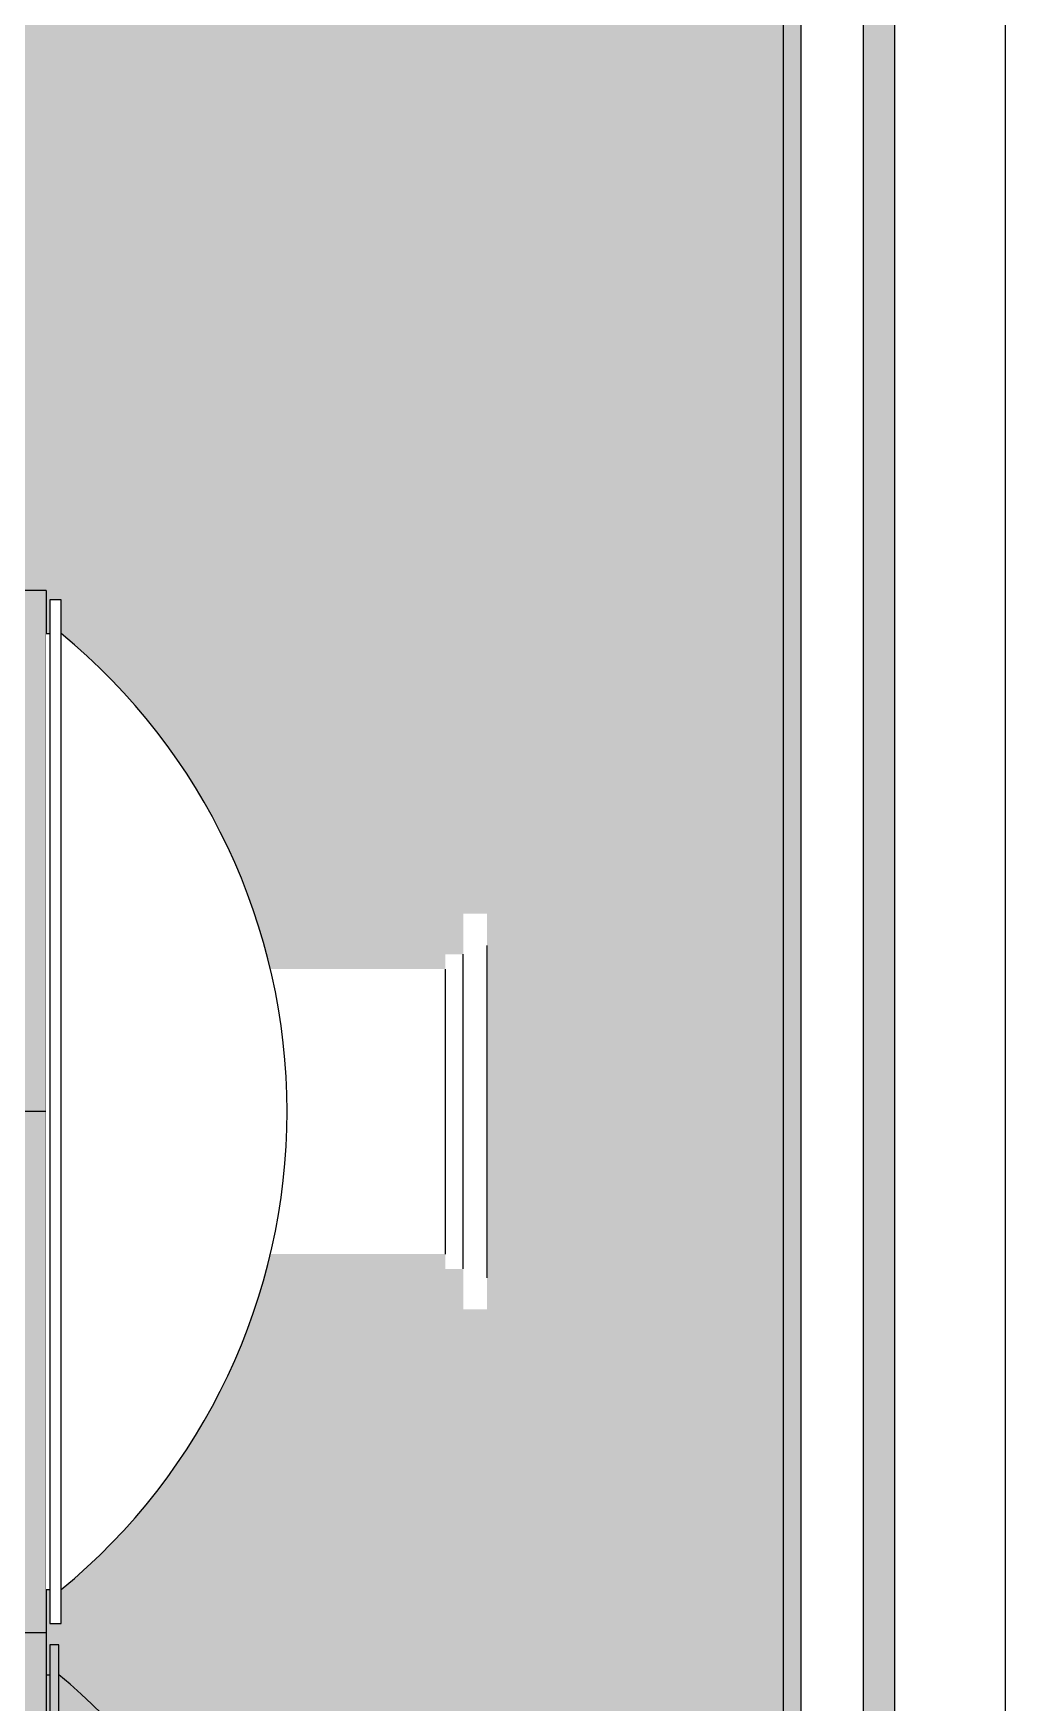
# Model space of a CAD drawing. Header units: millimetres. Extents: x -18489 to 17339, y -1599 to 10961.
# Drawn here: x -16526.2 to -16370.3, y 2060.6 to 2328.2 of the extents above; entities that cross this region are included whole.
import ezdxf

# ---------------------------------------------------------------- set-up
doc = ezdxf.new("R2010")
doc.units = ezdxf.units.MM
doc.linetypes.add('188K-SM-07-F10-MECH-CHW PIPE-Y2257103$0$XKA01LR1-HVAC-PIPE-冷卻水-Y2225103 Shawn$0$CENTER', pattern=[2, 1.25, -0.25, 0.25, -0.25])
for name, color, linetype in [('188K-SM-03-F10-MECH-EQ-Y2257103$0$0 Xref', 8, 'Continuous'), ('188K-SM-03-F10-MECH-EQ-Y2257103$0$M-EQU-FOUNDATION', 8, 'Continuous'), ('188K-SM-03-F10-MECH-EQ-Y2257103$0$Micron CUP L10 HVAC EQU$0$M-MECH-EQU', 136, 'Continuous'), ('188K-SM-03-F10-MECH-EQ-Y2257103$0$Micron CUP L10 HVAC EQU$0$M-PHASE1 AREA', 252, 'Continuous'), ('188K-SM-07-F10-MECH-CHW PIPE-Y2257103$0$M-P-EXISTING PIPE', 8, 'Continuous')]:
    doc.layers.add(name, color=color, linetype=linetype)
doc.layers.add('188K-SM-07-F10-MECH-CHW PIPE-Y2257103$0$XKA01LR1-HVAC-PIPE-冷卻水-Y2225103 Shawn$0$M-PIPE-CEN', color=8, linetype='188K-SM-07-F10-MECH-CHW PIPE-Y2257103$0$XKA01LR1-HVAC-PIPE-冷卻水-Y2225103 Shawn$0$CENTER', lineweight=9)
pattern_1 = [(50, (4473.52, 709.2), (54.6554, -4.78173), [5.715, -62.865]), (355, (4473.52, 709.2), (-10.57303, 57.31705), [4.572, -50.29218]), (100.45144, (4478.076, 708.8), (44.08237, 52.53533), [4.857, -53.42707]), (46.1842, (4473.52, 724.44), (81.32371, -12.6127), [8.5725, -94.2975]), (96.63556, (4480.3, 723.39), (71.22124, 74.22784), [7.2855, -80.14068]), (351.18415, (4473.52, 724.44), (71.22124, 74.22784), [6.858, -75.43792]), (21, (4481.14, 720.63), (45.48432, -30.67956), [5.715, -62.865]), (326, (4481.14, 720.63), (18.54061, 55.25639), [4.572, -50.292]), (71.45144, (4484.93, 718.07), (64.02493, 24.57683), [4.857, -53.42698]), (37.5, (4473.521, 709.2), (0.926581, 25.366512), [0, -49.6824, 0, -51.054, 0, -50.4825]), (7.5, (4473.52, 709.2), (20.0459, 30.054172), [0, -29.1084, 0, -48.5394, 0, -19.2405]), (327.5, (4456.529, 709.2), (40.677179, -1.718623), [0, -19.05, 0, -59.436, 0, -78.867]), (317.5, (4448.91, 709.2), (44.438754, 7.62795), [0, -24.765, 0, -39.4716, 0, -56.007])]

# ---------------------------------------------------------------- blocks, each defined once
blk = doc.blocks.new('188K-SM-03-F10-MECH-EQ-Y2257103$0$Micron CUP L10 HVAC EQU$0$A$C0c53ceb0')
at = {"layer": '188K-SM-03-F10-MECH-EQ-Y2257103$0$Micron CUP L10 HVAC EQU$0$M-PHASE1 AREA'}
for p, q in [((-3810.45936, 13214.65005), (-3911.15329, 13214.65005)), ((-3810.45936, 13214.65005), (-3810.45936, 10096.93438)), ((-3683.5878, 12379.03032), (-8809.19869, 12379.03032)), ((-3810.45936, 11543.4106), (-3911.15329, 11543.4106)), ((-3790.13513, 11524.46145), (-3804.11637, 11524.46145)), ((-3804.11637, 11524.46145), (-3804.11637, 10115.88267)), ((-3790.13513, 10115.88267), (-3790.13513, 11524.46145)), ((-3810.45995, 11476.28832), (-3804.11637, 11476.28832))]:
    blk.add_line(p, q, dxfattribs=at)
blk.add_arc((-4323.53241, 10820.17206), 845.57744, 309.10978441, 50.89021559, dxfattribs=at)
blk.add_wipeout([(-3101.83156, 12112.68239), (-3103.41745, 12112.68239), (-3103.41745, 12061.93376), (-3141.47892, 12061.93376), (-3141.47892, 12126.95544), (-3170.02502, 12126.95544), (-3170.02502, 12150.74385), (-3804.11637, 12150.74385), (-3804.11637, 12607.48146), (-3170.02502, 12607.48146), (-3170.02502, 12631.26987), (-3141.47892, 12631.26987), (-3141.47892, 12696.29155), (-3103.41745, 12696.29155), (-3103.41745, 12645.54292), (-3101.83156, 12645.54292)]).dxf.layer = '188K-SM-03-F10-MECH-EQ-Y2257103$0$Micron CUP L10 HVAC EQU$0$M-PHASE1 AREA'
for p, q in [((-3141.47892, 12126.95544), (-3141.47892, 12631.26987)), ((-3103.41745, 12112.68239), (-3103.41745, 12645.54292)), ((-3170.02502, 12150.74385), (-3170.02502, 12607.48146))]:
    blk.add_line(p, q, dxfattribs=at)
blk.add_wipeout([(-3101.83156, 12112.68239), (-3103.41745, 12112.68239), (-3103.41745, 12061.93376), (-3141.47892, 12061.93376), (-3141.47892, 12126.95544), (-3170.02502, 12126.95544), (-3170.02502, 12150.74385), (-3804.11637, 12150.74385), (-3804.11637, 12607.48146), (-3170.02502, 12607.48146), (-3170.02502, 12631.26987), (-3141.47892, 12631.26987), (-3141.47892, 12696.29155), (-3103.41745, 12696.29155), (-3103.41745, 12645.54292), (-3101.83156, 12645.54292)]).dxf.layer = '188K-SM-03-F10-MECH-EQ-Y2257103$0$Micron CUP L10 HVAC EQU$0$M-PHASE1 AREA'
for p, q in [((-3141.47892, 12126.95544), (-3141.47892, 12631.26987)), ((-3103.41745, 12112.68239), (-3103.41745, 12645.54292)), ((-3170.02502, 12150.74385), (-3170.02502, 12607.48146))]:
    blk.add_line(p, q, dxfattribs=at)
blk.add_wipeout([(-3786.12598, 11612.71964), (-3772.84652, 11623.82927), (-3759.76296, 11635.16896), (-3746.8793, 11646.73526), (-3734.19946, 11658.52466), (-3721.72731, 11670.53355), (-3709.46664, 11682.75828), (-3697.42119, 11695.19513), (-3685.59463, 11707.8403), (-3673.99056, 11720.68995), (-3662.61251, 11733.74017), (-3651.46395, 11746.98697), (-3640.54828, 11760.42632), (-3629.86882, 11774.05413), (-3619.42882, 11787.86625), (-3609.23147, 11801.85846), (-3599.27987, 11816.02651), (-3589.57706, 11830.36609), (-3580.12598, 11844.87282), (-3570.92952, 11859.54228), (-3561.99047, 11874.37001), (-3553.31157, 11889.35149), (-3544.89545, 11904.48215), (-3536.74468, 11919.75739), (-3528.86174, 11935.17256), (-3521.24903, 11950.72295), (-3513.90888, 11966.40384), (-3506.84351, 11982.21044), (-3500.05508, 11998.13794), (-3493.54566, 12014.18149), (-3487.31723, 12030.3362), (-3481.37168, 12046.59715), (-3475.71083, 12062.95939), (-3470.33641, 12079.41793), (-3465.25005, 12095.96777), (-3460.45329, 12112.60385), (-3455.94761, 12129.32111), (-3451.73436, 12146.11446), (-3447.81485, 12162.97878), (-3444.19025, 12179.90895), (-3440.86168, 12196.89979), (-3437.83014, 12213.94613), (-3435.09657, 12231.04279), (-3432.66179, 12248.18455), (-3430.52655, 12265.36619), (-3428.69149, 12282.58248), (-3427.15718, 12299.82817), (-3425.92408, 12317.09801), (-3424.99257, 12334.38675), (-3424.36294, 12351.68911), (-3424.03536, 12368.99982), (-3424.00995, 12386.31361), (-3424.28671, 12403.62521), (-3424.86555, 12420.92934), (-3425.74631, 12438.22074), (-3426.92871, 12455.49413), (-3428.41239, 12472.74425), (-3430.1969, 12489.96585), (-3432.2817, 12507.15369), (-3434.66615, 12524.30252), (-3437.34953, 12541.40713), (-3440.33101, 12558.46229), (-3443.60969, 12575.46283), (-3447.18458, 12592.40356), (-3451.05457, 12609.27932), (-3455.2185, 12626.08496), (-3459.67509, 12642.81538), (-3464.423, 12659.46547), (-3469.46076, 12676.03016), (-3474.78685, 12692.50441), (-3480.39964, 12708.8832), (-3486.29742, 12725.16153), (-3492.47841, 12741.33445), (-3498.94071, 12757.39704), (-3505.68235, 12773.3444), (-3512.70129, 12789.17167), (-3519.99539, 12804.87404), (-3527.56242, 12820.44671), (-3535.40007, 12835.88495), (-3543.50597, 12851.18405), (-3551.87763, 12866.33936), (-3560.51252, 12881.34625), (-3569.408, 12896.20015), (-3578.56137, 12910.89655), (-3587.96982, 12925.43095), (-3597.6305, 12939.79895), (-3607.54047, 12953.99615), (-3617.6967, 12968.01824), (-3628.09611, 12981.86094), (-3638.73552, 12995.52004), (-3649.61169, 13008.99138), (-3660.72132, 13022.27085), (-3672.06101, 13035.3544), (-3683.62732, 13048.23806), (-3695.41671, 13060.9179), (-3707.4256, 13073.39005), (-3719.65033, 13085.65072), (-3732.08718, 13097.69617), (-3744.73235, 13109.52273), (-3757.58201, 13121.12681), (-3770.63222, 13132.50486), (-3783.87902, 13143.65341), (-3786.12598, 13145.50567), (-3786.12598, 13199.79401), (-3804.11637, 13199.79401), (-3804.11637, 13145.50567), (-3810.45995, 13145.50567), (-3810.45995, 11612.71964), (-3804.11637, 11612.71964), (-3804.11637, 11558.4313), (-3786.12598, 11558.4313)]).dxf.layer = '188K-SM-03-F10-MECH-EQ-Y2257103$0$Micron CUP L10 HVAC EQU$0$M-PHASE1 AREA'
for p, q in [((-3786.12598, 13199.79401), (-3804.11637, 13199.79401)), ((-3804.11637, 13199.79401), (-3804.11637, 11558.4313)), ((-3786.12598, 11558.4313), (-3786.12598, 13199.79401)), ((-3810.45995, 13145.50567), (-3804.11637, 13145.50567)), ((-3810.45995, 11612.71964), (-3804.11637, 11612.71964)), ((-3804.11637, 11558.4313), (-3786.12598, 11558.4313))]:
    blk.add_line(p, q, dxfattribs=at)
blk.add_arc((-4416.00471, 12379.11266), 992.02089, 309.41590656, 50.58409344, dxfattribs=at)
blk = doc.blocks.new('188K-SM-03-F10-MECH-EQ-Y2257103$0$Micron CUP L10 HVAC EQU')
at = {"layer": '188K-SM-03-F10-MECH-EQ-Y2257103$0$Micron CUP L10 HVAC EQU$0$M-MECH-EQU'}
blk.add_blockref('188K-SM-03-F10-MECH-EQ-Y2257103$0$Micron CUP L10 HVAC EQU$0$A$C0c53ceb0', (-206166.7, 2082.2), dxfattribs=at)
blk = doc.blocks.new('188K-SM-03-F10-MECH-EQ-Y2257103')
at = {"layer": '188K-SM-03-F10-MECH-EQ-Y2257103$0$M-EQU-FOUNDATION'}
h = blk.add_hatch(dxfattribs=at)
h.set_pattern_fill('AR-CONC', color=256, scale=0.3)
h.set_pattern_definition(pattern_1)
h.paths.add_polyline_path([(-17043.15, 4192.46), (-16393.15, 4192.46), (-16393.15, 1372.46), (-17043.15, 1372.46)], flags=16)
h.paths.add_polyline_path([(-17048.15, 4197.46), (-16388.15, 4197.46), (-16388.15, 1367.46), (-17048.15, 1367.46)])
h = blk.add_hatch(dxfattribs=at)
h.set_pattern_fill('AR-CONC', color=256, scale=0.3)
h.set_pattern_definition(pattern_1)
h.paths.add_polyline_path([(-17033.15, 4182.46), (-16403.15, 4182.46), (-16403.15, 1382.46), (-17033.15, 1382.46)])
at = {"layer": '188K-SM-03-F10-MECH-EQ-Y2257103$0$M-EQU-FOUNDATION', "const_width": 0.2}
for points in [[(-17048.15, 4197.46), (-16388.15, 4197.46), (-16388.15, 1367.46), (-17048.15, 1367.46)], [(-17043.15, 4192.46), (-16393.15, 4192.46), (-16393.15, 1372.46), (-17043.15, 1372.46)], [(-17033.15, 4182.46), (-16403.15, 4182.46), (-16403.15, 1382.46), (-17033.15, 1382.46)]]:
    blk.add_lwpolyline(points, close=True, dxfattribs=at)
at = {"layer": '188K-SM-03-F10-MECH-EQ-Y2257103$0$0 Xref', "xscale": 0.1, "yscale": 0.1, "zscale": 0.1}
blk.add_blockref('188K-SM-03-F10-MECH-EQ-Y2257103$0$Micron CUP L10 HVAC EQU', (4473.52, 709.2), dxfattribs=at)
blk = doc.blocks.new('188K-SM-07-F10-MECH-CHW PIPE-Y2257103')
at = {"layer": '188K-SM-07-F10-MECH-CHW PIPE-Y2257103$0$M-P-EXISTING PIPE'}
for p, q in [((-16405.95, 1437.46), (-16405.95, 4137.46)), ((-16370.35, 1437.46), (-16370.35, 4137.46))]:
    blk.add_line(p, q, dxfattribs=at)
at = {"layer": '188K-SM-07-F10-MECH-CHW PIPE-Y2257103$0$XKA01LR1-HVAC-PIPE-冷卻水-Y2225103 Shawn$0$M-PIPE-CEN', "linetype": '188K-SM-07-F10-MECH-CHW PIPE-Y2257103$0$XKA01LR1-HVAC-PIPE-冷卻水-Y2225103 Shawn$0$CENTER'}
blk.add_line((-16388.15, 1437.46), (-16388.15, 4137.46), dxfattribs=at)

msp = doc.modelspace()

# ---------------------------------------------------------------- block references
msp.add_blockref('188K-SM-03-F10-MECH-EQ-Y2257103', (0, 0))

# ---------------------------------------------------------------- next in the draw order: block references
msp.add_blockref('188K-SM-07-F10-MECH-CHW PIPE-Y2257103', (0, 0))

doc.saveas('drawing.dxf')
